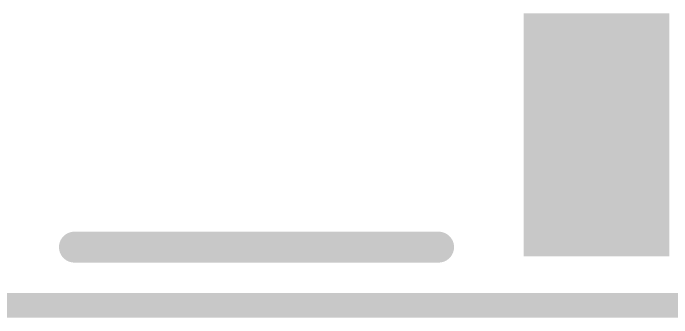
# Model space of a CAD drawing. Extents: x -11.4 to 25.5, y -10.2 to 36.9.
# Drawn here: x 10.7 to 16.12, y -0.1 to 2.41 of the extents above; entities that cross this region are included whole.
import ezdxf

# ---------------------------------------------------------------- set-up
doc = ezdxf.new("R2010")
doc.units = 0
for name, color, linetype in [('1', 12, 'CONTINUOUS'), ('16', 132, 'CONTINUOUS'), ('20', 53, 'CONTINUOUS'), ('21', 41, 'CONTINUOUS'), ('31', 253, 'CONTINUOUS')]:
    doc.layers.add(name, color=color, linetype=linetype)

# ---------------------------------------------------------------- blocks, each defined once
blk = doc.blocks.new('RECT')
blk.add_solid([(-0.5, -0.5), (0.5, -0.5), (-0.5, 0.5), (0.5, 0.5)])

msp = doc.modelspace()

# ---------------------------------------------------------------- linework, layer by layer
at = {"layer": '1', "const_width": 0.2032}
msp.add_lwpolyline([(24.13, 0), (1.27, 0)], dxfattribs=at)
at = {"layer": '16', "const_width": 0.2032}
msp.add_lwpolyline([(1.27, 0), (24.13, 0)], dxfattribs=at)
at = {"layer": '20', "const_width": 0.2032}
msp.add_lwpolyline([(1.27, 0), (24.13, 0)], dxfattribs=at)
at = {"layer": '21', "const_width": 0.254}
msp.add_lwpolyline([(11.2, 0.48), (14.2, 0.48)], dxfattribs=at)
at = {"layer": '21', "const_width": 0.127}
for points in [[(11.2, 0.5435, 1), (11.2, 0.4165)], [(14.2, 0.4165, 1), (14.2, 0.5435)]]:
    msp.add_lwpolyline(points, format="xyb", dxfattribs=at)

# ---------------------------------------------------------------- block references
at = {"layer": '1', "xscale": 1.2, "yscale": 2}
msp.add_blockref('RECT', (15.5, 1.405), dxfattribs=at)
at = {"layer": '31', "xscale": 1.2, "yscale": 2}
msp.add_blockref('RECT', (15.5, 1.405), dxfattribs=at)

doc.saveas('drawing.dxf')
